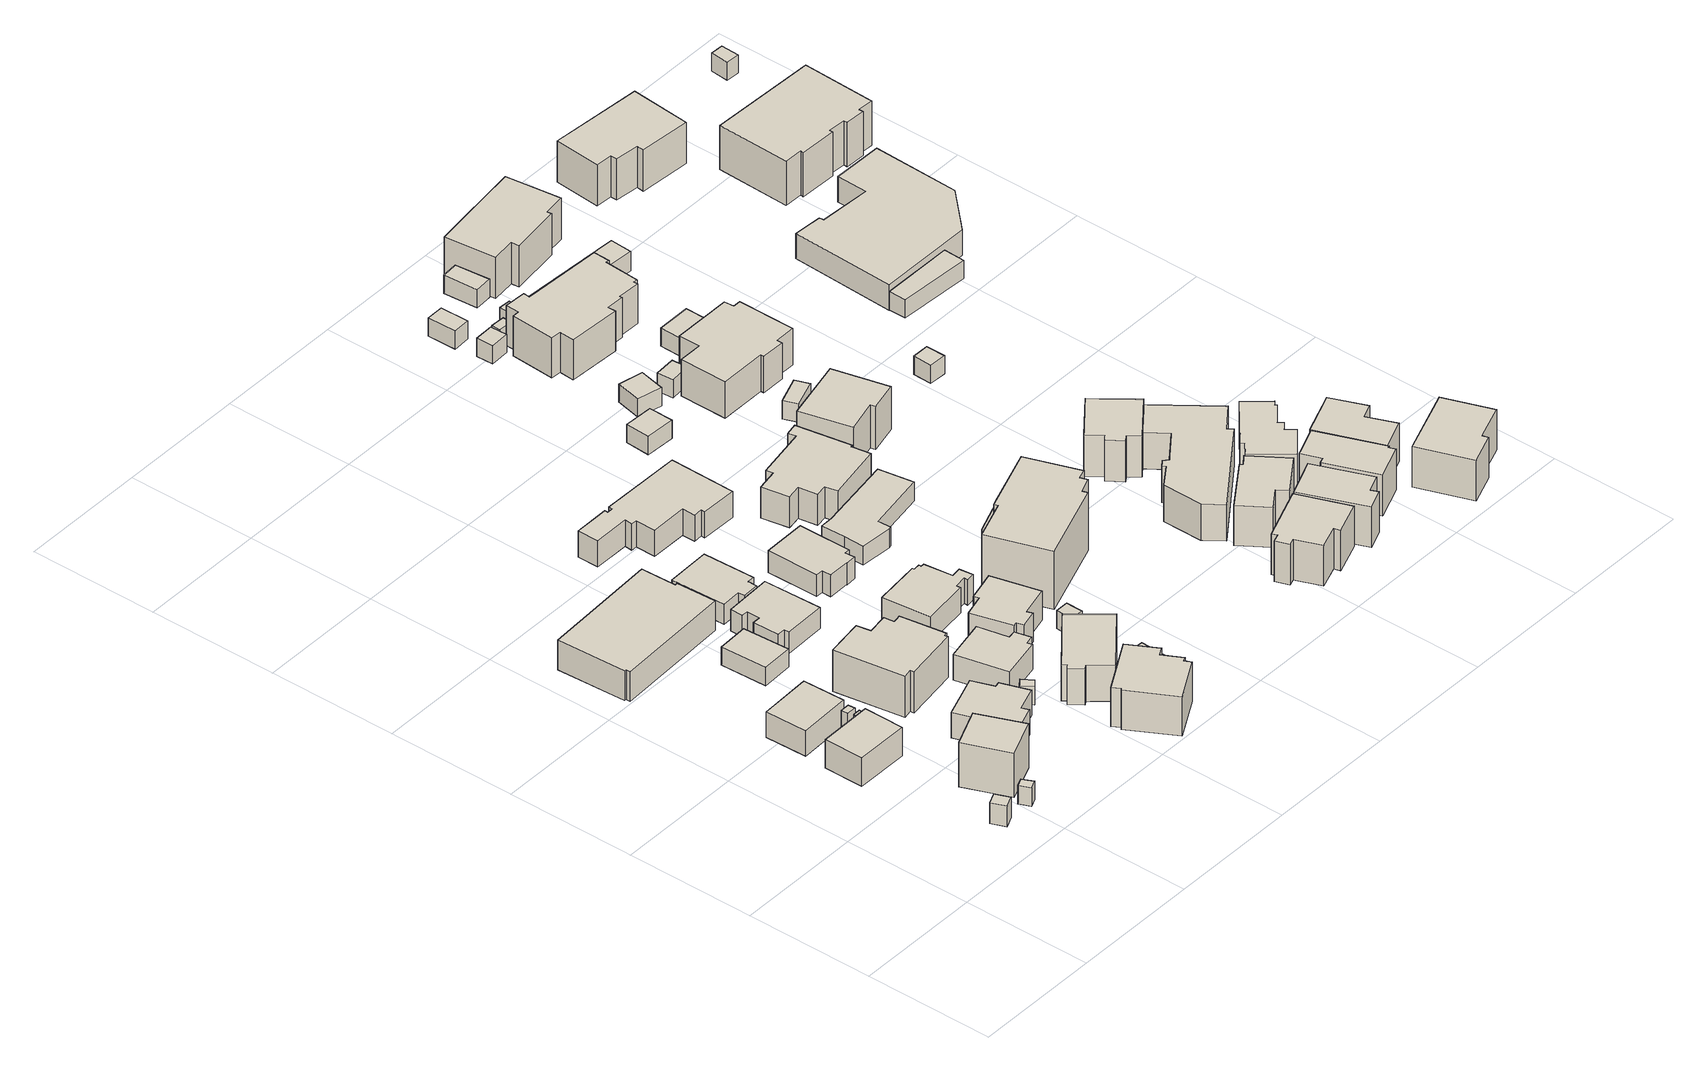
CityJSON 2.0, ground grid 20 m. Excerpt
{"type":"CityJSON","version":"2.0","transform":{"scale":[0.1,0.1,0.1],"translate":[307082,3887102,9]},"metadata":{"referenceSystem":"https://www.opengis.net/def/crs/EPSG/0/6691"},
"CityObjects":{
"building1":{"type":"Building","attributes":{"class":"3001","measuredHeight":2,"BuildingIDAttribute.prefecture":"22","BuildingIDAttribute.city":"22203","BuildingDetailAttribute.surveyYear":2015,"BuildingRiverFloodingRiskAttribute.description":"1","BuildingRiverFloodingRiskAttribute.rankOrg":"1","BuildingRiverFloodingRiskAttribute.depth":0.204,"BuildingRiverFloodingRiskAttribute.adminType":"1","BuildingRiverFloodingRiskAttribute.scale":"2"},"geometry":[{"type":"Solid","lod":"1","boundaries":[[[[0,1,2,3]],[[2,4,5,3]],[[1,6,4,2]],[[0,7,6,1]],[[3,5,7,0]],[[4,6,7,5]]]]}]},
"building2":{"type":"Building","attributes":{"class":"3001","measuredHeight":2,"BuildingIDAttribute.prefecture":"22","BuildingIDAttribute.city":"22203","BuildingDetailAttribute.surveyYear":2015},"geometry":[{"type":"Solid","lod":"1","boundaries":[[[[8,9,10,11]],[[10,12,13,11]],[[9,14,12,10]],[[8,15,14,9]],[[11,13,15,8]],[[12,14,15,13]]]]}]},
"building3":{"type":"Building","attributes":{"class":"3001","measuredHeight":2,"BuildingIDAttribute.prefecture":"22","BuildingIDAttribute.city":"22203","BuildingDetailAttribute.surveyYear":2015},"geometry":[{"type":"Solid","lod":"1","boundaries":[[[[16,17,18,19]],[[18,20,21,19]],[[17,22,20,18]],[[16,23,22,17]],[[19,21,23,16]],[[20,22,23,21]]]]}]},
"building4":{"type":"Building","attributes":{"class":"3001","measuredHeight":2,"BuildingIDAttribute.prefecture":"22","BuildingIDAttribute.city":"22203","BuildingDetailAttribute.surveyYear":2015,"BuildingRiverFloodingRiskAttribute.description":"1","BuildingRiverFloodingRiskAttribute.rankOrg":"2","BuildingRiverFloodingRiskAttribute.depth":0.863,"BuildingRiverFloodingRiskAttribute.adminType":"1","BuildingRiverFloodingRiskAttribute.scale":"2","BuildingRiverFloodingRiskAttribute.duration":1.48},"geometry":[{"type":"Solid","lod":"1","boundaries":[[[[24,25,26,27]],[[26,28,29,27]],[[25,30,28,26]],[[24,31,30,25]],[[27,29,31,24]],[[28,30,31,29]]]]}]},
"building5":{"type":"Building","attributes":{"class":"3001","measuredHeight":2,"BuildingIDAttribute.prefecture":"22","BuildingIDAttribute.city":"22203","BuildingDetailAttribute.surveyYear":2015,"BuildingRiverFloodingRiskAttribute.description":"1","BuildingRiverFloodingRiskAttribute.rankOrg":"1","BuildingRiverFloodingRiskAttribute.depth":0.2,"BuildingRiverFloodingRiskAttribute.adminType":"1","BuildingRiverFloodingRiskAttribute.scale":"2","BuildingRiverFloodingRiskAttribute.duration":1.48},"geometry":[{"type":"Solid","lod":"1","boundaries":[[[[32,33,34,35]],[[34,36,37,35]],[[33,38,36,34]],[[32,39,38,33]],[[35,37,39,32]],[[36,38,39,37]]]]}]},
"building6":{"type":"Building","attributes":{"class":"3001","measuredHeight":2,"BuildingIDAttribute.prefecture":"22","BuildingIDAttribute.city":"22203","BuildingDetailAttribute.surveyYear":2015},"geometry":[{"type":"Solid","lod":"1","boundaries":[[[[40,41,42,43]],[[42,44,45,43]],[[41,46,44,42]],[[40,47,46,41]],[[43,45,47,40]],[[44,46,47,45]]]]}]},
"building7":{"type":"Building","attributes":{"class":"3001","measuredHeight":2,"BuildingIDAttribute.prefecture":"22","BuildingIDAttribute.city":"22203","BuildingDetailAttribute.surveyYear":2015},"geometry":[{"type":"Solid","lod":"1","boundaries":[[[[48,49,50,51]],[[50,52,53,51]],[[49,54,52,50]],[[48,55,54,49]],[[51,53,55,48]],[[52,54,55,53]]]]}]},
"building8":{"type":"Building","attributes":{"class":"3001","measuredHeight":2,"BuildingIDAttribute.prefecture":"22","BuildingIDAttribute.city":"22203","BuildingDetailAttribute.surveyYear":2015,"BuildingRiverFloodingRiskAttribute.description":"3","BuildingRiverFloodingRiskAttribute.rankOrg":"1","BuildingRiverFloodingRiskAttribute.depth":0.02,"BuildingRiverFloodingRiskAttribute.adminType":"1","BuildingRiverFloodingRiskAttribute.scale":"2","BuildingRiverFloodingRiskAttribute.duration":0},"geometry":[{"type":"Solid","lod":"1","boundaries":[[[[56,57,58,59,60,61,62,63]],[[62,64,65,63]],[[61,66,64,62]],[[60,67,66,61]],[[59,68,67,60]],[[58,69,68,59]],[[57,70,69,58]],[[56,71,70,57]],[[63,65,71,56]],[[64,66,67,68,69,70,71,65]]]]}]},
"building9":{"type":"Building","attributes":{"class":"3001","measuredHeight":2,"BuildingIDAttribute.prefecture":"22","BuildingIDAttribute.city":"22203","BuildingDetailAttribute.surveyYear":2015},"geometry":[{"type":"Solid","lod":"1","boundaries":[[[[72,73,74,75]],[[74,76,77,75]],[[73,78,76,74]],[[72,79,78,73]],[[75,77,79,72]],[[76,78,79,77]]]]}]},
"building10":{"type":"Building","attributes":{"class":"3001","measuredHeight":2,"BuildingIDAttribute.prefecture":"22","BuildingIDAttribute.city":"22203","BuildingDetailAttribute.surveyYear":2015,"BuildingRiverFloodingRiskAttribute.description":"1","BuildingRiverFloodingRiskAttribute.rankOrg":"1","BuildingRiverFloodingRiskAttribute.depth":0.049,"BuildingRiverFloodingRiskAttribute.adminType":"1","BuildingRiverFloodingRiskAttribute.scale":"2","BuildingRiverFloodingRiskAttribute.duration":1.48},"geometry":[{"type":"Solid","lod":"1","boundaries":[[[[80,81,82,83,84,85,86,87,88,89]],[[88,90,91,89]],[[87,92,90,88]],[[86,93,92,87]],[[85,94,93,86]],[[84,95,94,85]],[[83,96,95,84]],[[82,97,96,83]],[[81,98,97,82]],[[80,99,98,81]],[[89,91,99,80]],[[90,92,93,94,95,96,97,98,99,91]]]]}]},
"building11":{"type":"Building","attributes":{"class":"3001","measuredHeight":2,"BuildingIDAttribute.prefecture":"22","BuildingIDAttribute.city":"22203","BuildingDetailAttribute.surveyYear":2015,"BuildingRiverFloodingRiskAttribute.description":"3","BuildingRiverFloodingRiskAttribute.rankOrg":"1","BuildingRiverFloodingRiskAttribute.depth":0.103,"BuildingRiverFloodingRiskAttribute.adminType":"1","BuildingRiverFloodingRiskAttribute.scale":"2","BuildingRiverFloodingRiskAttribute.duration":0},"geometry":[{"type":"Solid","lod":"1","boundaries":[[[[100,101,102,103,104,105,106,107,108,109,110,111,112]],[[111,113,114,112]],[[110,115,113,111]],[[109,116,115,110]],[[108,117,116,109]],[[107,118,117,108]],[[106,119,118,107]],[[105,120,119,106]],[[104,121,120,105]],[[103,122,121,104]],[[102,123,122,103]],[[101,124,123,102]],[[100,125,124,101]],[[112,114,125,100]],[[113,115,116,117,118,119,120,121,122,123,124,125,114]]]]}]},
"building12":{"type":"Building","attributes":{"class":"3001","measuredHeight":2,"BuildingIDAttribute.prefecture":"22","BuildingIDAttribute.city":"22203","BuildingDetailAttribute.surveyYear":2015},"geometry":[{"type":"Solid","lod":"1","boundaries":[[[[126,127,128,129,130,131,132,133,134,135]],[[134,136,137,135]],[[133,138,136,134]],[[132,139,138,133]],[[131,140,139,132]],[[130,141,140,131]],[[129,142,141,130]],[[128,143,142,129]],[[127,144,143,128]],[[126,145,144,127]],[[135,137,145,126]],[[136,138,139,140,141,142,143,144,145,137]]]]}]},
"building13":{"type":"Building","attributes":{"class":"3001","measuredHeight":2,"BuildingIDAttribute.prefecture":"22","BuildingIDAttribute.city":"22203","BuildingDetailAttribute.surveyYear":2015,"BuildingRiverFloodingRiskAttribute.description":"1","BuildingRiverFloodingRiskAttribute.rankOrg":"1","BuildingRiverFloodingRiskAttribute.depth":0.308,"BuildingRiverFloodingRiskAttribute.adminType":"1","BuildingRiverFloodingRiskAttribute.scale":"2","BuildingRiverFloodingRiskAttribute.duration":1.48},"geometry":[{"type":"Solid","lod":"1","boundaries":[[[[146,147,148,149]],[[148,150,151,149]],[[147,152,150,148]],[[146,153,152,147]],[[149,151,153,146]],[[150,152,153,151]]]]}]},
"building14":{"type":"Building","attributes":{"class":"3001","measuredHeight":2,"BuildingIDAttribute.prefecture":"22","BuildingIDAttribute.city":"22203","BuildingDetailAttribute.surveyYear":2015,"BuildingRiverFloodingRiskAttribute.description":"3","BuildingRiverFloodingRiskAttribute.rankOrg":"1","BuildingRiverFloodingRiskAttribute.depth":0.021,"BuildingRiverFloodingRiskAttribute.adminType":"1","BuildingRiverFloodingRiskAttribute.scale":"2","BuildingRiverFloodingRiskAttribute.duration":0},"geometry":[{"type":"Solid","lod":"1","boundaries":[[[[154,155,156,157,158,159,160,161]],[[160,162,163,161]],[[159,164,162,160]],[[158,165,164,159]],[[157,166,165,158]],[[156,167,166,157]],[[155,168,167,156]],[[154,169,168,155]],[[161,163,169,154]],[[162,164,165,166,167,168,169,163]]]]}]},
"building15":{"type":"Building","attributes":{"class":"3001","measuredHeight":2,"BuildingIDAttribute.prefecture":"22","BuildingIDAttribute.city":"22203","BuildingDetailAttribute.surveyYear":2015,"BuildingRiverFloodingRiskAttribute.description":"1","BuildingRiverFloodingRiskAttribute.rankOrg":"1","BuildingRiverFloodingRiskAttribute.depth":0.197,"BuildingRiverFloodingRiskAttribute.adminType":"1","BuildingRiverFloodingRiskAttribute.scale":"2","BuildingRiverFloodingRiskAttribute.duration":1.48},"geometry":[{"type":"Solid","lod":"1","boundaries":[[[[170,171,172,173,174,175,176,177]],[[176,178,179,177]],[[175,180,178,176]],[[174,181,180,175]],[[173,182,181,174]],[[172,183,182,173]],[[171,184,183,172]],[[170,185,184,171]],[[177,179,185,170]],[[178,180,181,182,183,184,185,179]]]]}]},
"building16":{"type":"Building","attributes":{"class":"3001","measuredHeight":2,"BuildingIDAttribute.prefecture":"22","BuildingIDAttribute.city":"22203","BuildingDetailAttribute.surveyYear":2015,"BuildingRiverFloodingRiskAttribute.description":"1","BuildingRiverFloodingRiskAttribute.rankOrg":"2","BuildingRiverFloodingRiskAttribute.depth":1.71,"BuildingRiverFloodingRiskAttribute.adminType":"1","BuildingRiverFloodingRiskAttribute.scale":"2","BuildingRiverFloodingRiskAttribute.duration":3.17},"geometry":[{"type":"Solid","lod":"1","boundaries":[[[[186,187,188,189,190,191,192,193,194,195]],[[194,196,197,195]],[[193,198,196,194]],[[192,199,198,193]],[[191,200,199,192]],[[190,201,200,191]],[[189,202,201,190]],[[188,203,202,189]],[[187,204,203,188]],[[186,205,204,187]],[[195,197,205,186]],[[196,198,199,200,201,202,203,204,205,197]]]]}]},
"building17":{"type":"Building","attributes":{"class":"3001","measuredHeight":2,"BuildingIDAttribute.prefecture":"22","BuildingIDAttribute.city":"22203","BuildingDetailAttribute.surveyYear":2015,"BuildingRiverFloodingRiskAttribute.description":"1","BuildingRiverFloodingRiskAttribute.rankOrg":"2","BuildingRiverFloodingRiskAttribute.depth":1.72,"BuildingRiverFloodingRiskAttribute.adminType":"1","BuildingRiverFloodingRiskAttribute.scale":"2","BuildingRiverFloodingRiskAttribute.duration":3.17},"geometry":[{"type":"Solid","lod":"1","boundaries":[[[[206,207,208,209,210,211,212,213]],[[212,214,215,213]],[[211,216,214,212]],[[210,217,216,211]],[[209,218,217,210]],[[208,219,218,209]],[[207,220,219,208]],[[206,221,220,207]],[[213,215,221,206]],[[214,216,217,218,219,220,221,215]]]]}]},
"building18":{"type":"Building","attributes":{"class":"3001","measuredHeight":2,"BuildingIDAttribute.prefecture":"22","BuildingIDAttribute.city":"22203","BuildingDetailAttribute.surveyYear":2015,"BuildingRiverFloodingRiskAttribute.description":"3","BuildingRiverFloodingRiskAttribute.rankOrg":"1","BuildingRiverFloodingRiskAttribute.depth":0.072,"BuildingRiverFloodingRiskAttribute.adminType":"1","BuildingRiverFloodingRiskAttribute.scale":"2","BuildingRiverFloodingRiskAttribute.duration":0},"geometry":[{"type":"Solid","lod":"1","boundaries":[[[[222,223,224,225,226,227,228,229,230,231,232,233,234,235,236,237]],[[236,238,239,237]],[[235,240,238,236]],[[234,241,240,235]],[[233,242,241,234]],[[232,243,242,233]],[[231,244,243,232]],[[230,245,244,231]],[[229,246,245,230]],[[228,247,246,229]],[[227,248,247,228]],[[226,249,248,227]],[[225,250,249,226]],[[224,251,250,225]],[[223,252,251,224]],[[222,253,252,223]],[[237,239,253,222]],[[238,240,241,242,243,244,245,246,247,248,249,250,251,252,253,239]]]]}]},
"building19":{"type":"Building","attributes":{"class":"3001","measuredHeight":2,"BuildingIDAttribute.prefecture":"22","BuildingIDAttribute.city":"22203","BuildingDetailAttribute.surveyYear":2015,"BuildingRiverFloodingRiskAttribute.description":"1","BuildingRiverFloodingRiskAttribute.rankOrg":"2","BuildingRiverFloodingRiskAttribute.depth":0.6,"BuildingRiverFloodingRiskAttribute.adminType":"1","BuildingRiverFloodingRiskAttribute.scale":"2","BuildingRiverFloodingRiskAttribute.duration":1.98},"geometry":[{"type":"Solid","lod":"1","boundaries":[[[[254,255,256,257,258,259,260,261,262,263,264,265,266,267]],[[266,268,269,267]],[[265,270,268,266]],[[264,271,270,265]],[[263,272,271,264]],[[262,273,272,263]],[[261,274,273,262]],[[260,275,274,261]],[[259,276,275,260]],[[258,277,276,259]],[[257,278,277,258]],[[256,279,278,257]],[[255,280,279,256]],[[254,281,280,255]],[[267,269,281,254]],[[268,270,271,272,273,274,275,276,277,278,279,280,281,269]]]]}]},
"building20":{"type":"Building","attributes":{"class":"3001","measuredHeight":2,"BuildingIDAttribute.prefecture":"22","BuildingIDAttribute.city":"22203","BuildingDetailAttribute.surveyYear":2015,"BuildingRiverFloodingRiskAttribute.description":"3","BuildingRiverFloodingRiskAttribute.rankOrg":"1","BuildingRiverFloodingRiskAttribute.depth":0.051,"BuildingRiverFloodingRiskAttribute.adminType":"1","BuildingRiverFloodingRiskAttribute.scale":"2","BuildingRiverFloodingRiskAttribute.duration":0},"geometry":[{"type":"Solid","lod":"1","boundaries":[[[[282,283,284,285,286,287,288,289,290,291]],[[290,292,293,291]],[[289,294,292,290]],[[288,295,294,289]],[[287,296,295,288]],[[286,297,296,287]],[[285,298,297,286]],[[284,299,298,285]],[[283,300,299,284]],[[282,301,300,283]],[[291,293,301,282]],[[292,294,295,296,297,298,299,300,301,293]]]]}]},
"building21":{"type":"Building","attributes":{"class":"3003","measuredHeight":2,"BuildingIDAttribute.prefecture":"22","BuildingIDAttribute.city":"22203","BuildingDetailAttribute.surveyYear":2015,"BuildingRiverFloodingRiskAttribute.description":"1","BuildingRiverFloodingRiskAttribute.rankOrg":"2","BuildingRiverFloodingRiskAttribute.depth":1.49,"BuildingRiverFloodingRiskAttribute.adminType":"1","BuildingRiverFloodingRiskAttribute.scale":"2","BuildingRiverFloodingRiskAttribute.duration":3.17},"geometry":[{"type":"Solid","lod":"1","boundaries":[[[[302,303,304,305]],[[304,306,307,305]],[[303,308,306,304]],[[302,309,308,303]],[[305,307,309,302]],[[306,308,309,307]]]]}]},
"building22":{"type":"Building","attributes":{"class":"3001","measuredHeight":2,"BuildingIDAttribute.prefecture":"22","BuildingIDAttribute.city":"22203","BuildingDetailAttribute.surveyYear":2015,"BuildingRiverFloodingRiskAttribute.description":"1","BuildingRiverFloodingRiskAttribute.rankOrg":"2","BuildingRiverFloodingRiskAttribute.depth":0.6,"BuildingRiverFloodingRiskAttribute.adminType":"1","BuildingRiverFloodingRiskAttribute.scale":"2","BuildingRiverFloodingRiskAttribute.duration":1.98},"geometry":[{"type":"Solid","lod":"1","boundaries":[[[[310,311,312,313,314,315,316,317,318,319]],[[318,320,321,319]],[[317,322,320,318]],[[316,323,322,317]],[[315,324,323,316]],[[314,325,324,315]],[[313,326,325,314]],[[312,327,326,313]],[[311,328,327,312]],[[310,329,328,311]],[[319,321,329,310]],[[320,322,323,324,325,326,327,328,329,321]]]]}]},
"building23":{"type":"Building","attributes":{"class":"3001","measuredHeight":2,"BuildingIDAttribute.prefecture":"22","BuildingIDAttribute.city":"22203","BuildingDetailAttribute.surveyYear":2015,"BuildingRiverFloodingRiskAttribute.description":"1","BuildingRiverFloodingRiskAttribute.rankOrg":"2","BuildingRiverFloodingRiskAttribute.depth":1.51,"BuildingRiverFloodingRiskAttribute.adminType":"1","BuildingRiverFloodingRiskAttribute.scale":"2","BuildingRiverFloodingRiskAttribute.duration":3.17},"geometry":[{"type":"Solid","lod":"1","boundaries":[[[[330,331,332,333]],[[332,334,335,333]],[[331,336,334,332]],[[330,337,336,331]],[[333,335,337,330]],[[334,336,337,335]]]]}]},
"building24":{"type":"Building","attributes":{"class":"3001","measuredHeight":2,"BuildingIDAttribute.prefecture":"22","BuildingIDAttribute.city":"22203","BuildingDetailAttribute.surveyYear":2015,"BuildingRiverFloodingRiskAttribute.description":"3","BuildingRiverFloodingRiskAttribute.rankOrg":"1","BuildingRiverFloodingRiskAttribute.depth":0.221,"BuildingRiverFloodingRiskAttribute.adminType":"1","BuildingRiverFloodingRiskAttribute.scale":"2","BuildingRiverFloodingRiskAttribute.duration":0},"geometry":[{"type":"Solid","lod":"1","boundaries":[[[[338,339,340,341,342,343,344,345,346]],[[345,347,348,346]],[[344,349,347,345]],[[343,350,349,344]],[[342,351,350,343]],[[341,352,351,342]],[[340,353,352,341]],[[339,354,353,340]],[[338,355,354,339]],[[346,348,355,338]],[[347,349,350,351,352,353,354,355,348]]]]}]},
"building25":{"type":"Building","attributes":{"class":"3001","measuredHeight":2,"BuildingIDAttribute.prefecture":"22","BuildingIDAttribute.city":"22203","BuildingDetailAttribute.surveyYear":2015,"BuildingRiverFloodingRiskAttribute.description":"3","BuildingRiverFloodingRiskAttribute.rankOrg":"1","BuildingRiverFloodingRiskAttribute.depth":0.046,"BuildingRiverFloodingRiskAttribute.adminType":"1","BuildingRiverFloodingRiskAttribute.scale":"2","BuildingRiverFloodingRiskAttribute.duration":0},"geometry":[{"type":"Solid","lod":"1","boundaries":[[[[356,357,358,359,360,361,362,363,364,365,366,367,368,369]],[[368,370,371,369]],[[367,372,370,368]],[[366,373,372,367]],[[365,374,373,366]],[[364,375,374,365]],[[363,376,375,364]],[[362,377,376,363]],[[361,378,377,362]],[[360,379,378,361]],[[359,380,379,360]],[[358,381,380,359]],[[357,382,381,358]],[[356,383,382,357]],[[369,371,383,356]],[[370,372,373,374,375,376,377,378,379,380,381,382,383,371]]]]}]},
"building26":{"type":"Building","attributes":{"class":"3001","measuredHeight":2,"BuildingIDAttribute.prefecture":"22","BuildingIDAttribute.city":"22203","BuildingDetailAttribute.surveyYear":2015,"BuildingRiverFloodingRiskAttribute.description":"1","BuildingRiverFloodingRiskAttribute.rankOrg":"2","BuildingRiverFloodingRiskAttribute.depth":1.12,"BuildingRiverFloodingRiskAttribute.adminType":"1","BuildingRiverFloodingRiskAttribute.scale":"2","BuildingRiverFloodingRiskAttribute.duration":1.98},"geometry":[{"type":"Solid","lod":"1","boundaries":[[[[384,385,386,387,388,389,390,391,392,393,394]],[[393,395,396,394]],[[392,397,395,393]],[[391,398,397,392]],[[390,399,398,391]],[[389,400,399,390]],[[388,401,400,389]],[[387,402,401,388]],[[386,403,402,387]],[[385,404,403,386]],[[384,405,404,385]],[[394,396,405,384]],[[395,397,398,399,400,401,402,403,404,405,396]]]]}]},
"building27":{"type":"Building","attributes":{"class":"3001","measuredHeight":2,"BuildingIDAttribute.prefecture":"22","BuildingIDAttribute.city":"22203","BuildingDetailAttribute.surveyYear":2015,"BuildingRiverFloodingRiskAttribute.description":"3","BuildingRiverFloodingRiskAttribute.rankOrg":"1","BuildingRiverFloodingRiskAttribute.depth":0.057,"BuildingRiverFloodingRiskAttribute.adminType":"1","BuildingRiverFloodingRiskAttribute.scale":"2","BuildingRiverFloodingRiskAttribute.duration":0},"geometry":[{"type":"Solid","lod":"1","boundaries":[[[[406,407,408,409]],[[408,410,411,409]],[[407,412,410,408]],[[406,413,412,407]],[[409,411,413,406]],[[410,412,413,411]]]]}]},
"building28":{"type":"Building","attributes":{"class":"3003","measuredHeight":2,"BuildingIDAttribute.prefecture":"22","BuildingIDAttribute.city":"22203","BuildingDetailAttribute.surveyYear":2015,"BuildingRiverFloodingRiskAttribute.description":"1","BuildingRiverFloodingRiskAttribute.rankOrg":"2","BuildingRiverFloodingRiskAttribute.depth":0.984,"BuildingRiverFloodingRiskAttribute.adminType":"1","BuildingRiverFloodingRiskAttribute.scale":"2","BuildingRiverFloodingRiskAttribute.duration":1.98},"geometry":[{"type":"Solid","lod":"1","boundaries":[[[[414,415,416,417]],[[416,418,419,417]],[[415,420,418,416]],[[414,421,420,415]],[[417,419,421,414]],[[418,420,421,419]]]]}]},
"building29":{"type":"Building","attributes":{"class":"3001","measuredHeight":2,"BuildingIDAttribute.prefecture":"22","BuildingIDAttribute.city":"22203","BuildingDetailAttribute.surveyYear":2015,"BuildingRiverFloodingRiskAttribute.description":"3","BuildingRiverFloodingRiskAttribute.rankOrg":"1","BuildingRiverFloodingRiskAttribute.depth":0.057,"BuildingRiverFloodingRiskAttribute.adminType":"1","BuildingRiverFloodingRiskAttribute.scale":"2","BuildingRiverFloodingRiskAttribute.duration":0},"geometry":[{"type":"Solid","lod":"1","boundaries":[[[[422,423,424,425]],[[424,426,427,425]],[[423,428,426,424]],[[422,429,428,423]],[[425,427,429,422]],[[426,428,429,427]]]]}]},
"building30":{"type":"Building","attributes":{"class":"3001","measuredHeight":2,"BuildingIDAttribute.prefecture":"22","BuildingIDAttribute.city":"22203","BuildingDetailAttribute.surveyYear":2015},"geometry":[{"type":"Solid","lod":"1","boundaries":[[[[430,431,432,433]],[[432,434,435,433]],[[431,436,434,432]],[[430,437,436,431]],[[433,435,437,430]],[[434,436,437,435]]]]}]},
"building31":{"type":"Building","attributes":{"class":"3001","measuredHeight":2,"BuildingIDAttribute.prefecture":"22","BuildingIDAttribute.city":"22203","BuildingDetailAttribute.surveyYear":2015,"BuildingRiverFloodingRiskAttribute.description":"3","BuildingRiverFloodingRiskAttribute.rankOrg":"1","BuildingRiverFloodingRiskAttribute.depth":0.057,"BuildingRiverFloodingRiskAttribute.adminType":"1","BuildingRiverFloodingRiskAttribute.scale":"2","BuildingRiverFloodingRiskAttribute.duration":0},"geometry":[{"type":"Solid","lod":"1","boundaries":[[[[438,439,440,441]],[[440,442,443,441]],[[439,444,442,440]],[[438,445,444,439]],[[441,443,445,438]],[[442,444,445,443]]]]}]},
"building32":{"type":"Building","attributes":{"class":"3001","measuredHeight":2,"BuildingIDAttribute.prefecture":"22","BuildingIDAttribute.city":"22203","BuildingDetailAttribute.surveyYear":2015,"BuildingRiverFloodingRiskAttribute.description":"3","BuildingRiverFloodingRiskAttribute.rankOrg":"1","BuildingRiverFloodingRiskAttribute.depth":0.34,"BuildingRiverFloodingRiskAttribute.adminType":"1","BuildingRiverFloodingRiskAttribute.scale":"2","BuildingRiverFloodingRiskAttribute.duration":0},"geometry":[{"type":"Solid","lod":"1","boundaries":[[[[446,447,448,449,450,451]],[[450,452,453,451]],[[449,454,452,450]],[[448,455,454,449]],[[447,456,455,448]],[[446,457,456,447]],[[451,453,457,446]],[[452,454,455,456,457,453]]]]}]},
"building33":{"type":"Building","attributes":{"class":"3001","measuredHeight":2,"BuildingIDAttribute.prefecture":"22","BuildingIDAttribute.city":"22203","BuildingDetailAttribute.surveyYear":2015},"geometry":[{"type":"Solid","lod":"1","boundaries":[[[[458,459,460,461]],[[460,462,463,461]],[[459,464,462,460]],[[458,465,464,459]],[[461,463,465,458]],[[462,464,465,463]]]]}]},
"building34":{"type":"Building","attributes":{"class":"3001","measuredHeight":2,"BuildingIDAttribute.prefecture":"22","BuildingIDAttribute.city":"22203","BuildingDetailAttribute.surveyYear":2015},"geometry":[{"type":"Solid","lod":"1","boundaries":[[[[466,467,468,469]],[[468,470,471,469]],[[467,472,470,468]],[[466,473,472,467]],[[469,471,473,466]],[[470,472,473,471]]]]}]},
"building35":{"type":"Building","attributes":{"class":"3001","measuredHeight":2,"BuildingIDAttribute.prefecture":"22","BuildingIDAttribute.city":"22203","BuildingDetailAttribute.surveyYear":2015,"BuildingRiverFloodingRiskAttribute.description":"1","BuildingRiverFloodingRiskAttribute.rankOrg":"2","BuildingRiverFloodingRiskAttribute.depth":1.61,"BuildingRiverFloodingRiskAttribute.adminType":"1","BuildingRiverFloodingRiskAttribute.scale":"2","BuildingRiverFloodingRiskAttribute.duration":2.95},"geometry":[{"type":"Solid","lod":"1","boundaries":[[[[474,475,476,477,478,479,480,481,482,483]],[[482,484,485,483]],[[481,486,484,482]],[[480,487,486,481]],[[479,488,487,480]],[[478,489,488,479]],[[477,490,489,478]],[[476,491,490,477]],[[475,492,491,476]],[[474,493,492,475]],[[483,485,493,474]],[[484,486,487,488,489,490,491,492,493,485]]]]}]},
"building36":{"type":"Building","attributes":{"class":"3003","measuredHeight":2,"BuildingIDAttribute.prefecture":"22","BuildingIDAttribute.city":"22203","BuildingDetailAttribute.surveyYear":2015,"BuildingRiverFloodingRiskAttribute.description":"3","BuildingRiverFloodingRiskAttribute.rankOrg":"1","BuildingRiverFloodingRiskAttribute.depth":0.195,"BuildingRiverFloodingRiskAttribute.adminType":"1","BuildingRiverFloodingRiskAttribute.scale":"2","BuildingRiverFloodingRiskAttribute.duration":0},"geometry":[{"type":"Solid","lod":"1","boundaries":[[[[494,495,496,497]],[[496,498,499,497]],[[495,500,498,496]],[[494,501,500,495]],[[497,499,501,494]],[[498,500,501,499]]]]}]},
"building37":{"type":"Building","attributes":{"class":"3001","measuredHeight":2,"BuildingIDAttribute.prefecture":"22","BuildingIDAttribute.city":"22203","BuildingDetailAttribute.surveyYear":2015},"geometry":[{"type":"Solid","lod":"1","boundaries":[[[[502,503,504,505]],[[504,506,507,505]],[[503,508,506,504]],[[502,509,508,503]],[[505,507,509,502]],[[506,508,509,507]]]]}]},
"building38":{"type":"Building","attributes":{"class":"3001","measuredHeight":2,"BuildingIDAttribute.prefecture":"22","BuildingIDAttribute.city":"22203","BuildingDetailAttribute.surveyYear":2015},"geometry":[{"type":"Solid","lod":"1","boundaries":[[[[510,511,512,513,514,515,516,517,518,519,520,521,522,523,524,525,526,527]],[[526,528,529,527]],[[525,530,528,526]],[[524,531,530,525]],[[523,532,531,524]],[[522,533,532,523]],[[521,534,533,522]],[[520,535,534,521]],[[519,536,535,520]],[[518,537,536,519]],[[517,538,537,518]],[[516,539,538,517]],[[515,540,539,516]],[[514,541,540,515]],[[513,542,541,514]],[[512,543,542,513]],[[511,544,543,512]],[[510,545,544,511]],[[527,529,545,510]],[[528,530,531,532,533,534,535,536,537,538,539,540,541,542,543,544,545,529]]]]}]},
"building39":{"type":"Building","attributes":{"class":"3001","measuredHeight":2,"BuildingIDAttribute.prefecture":"22","BuildingIDAttribute.city":"22203","BuildingDetailAttribute.surveyYear":2015,"BuildingRiverFloodingRiskAttribute.description":"3","BuildingRiverFloodingRiskAttribute.rankOrg":"1","BuildingRiverFloodingRiskAttribute.depth":0.016,"BuildingRiverFloodingRiskAttribute.adminType":"1","BuildingRiverFloodingRiskAttribute.scale":"2","BuildingRiverFloodingRiskAttribute.duration":0},"geometry":[{"type":"Solid","lod":"1","boundaries":[[[[546,547,548,549,550,551,552,553,554,555,556,557]],[[556,558,559,557]],[[555,560,558,556]],[[554,561,560,555]],[[553,562,561,554]],[[552,563,562,553]],[[551,564,563,552]],[[550,565,564,551]],[[549,566,565,550]],[[548,567,566,549]],[[547,568,567,548]],[[546,569,568,547]],[[557,559,569,546]],[[558,560,561,562,563,564,565,566,567,568,569,559]]]]}]},
"building40":{"type":"Building","attributes":{"class":"3003","measuredHeight":2,"BuildingIDAttribute.prefecture":"22","BuildingIDAttribute.city":"22203","BuildingDetailAttribute.surveyYear":2015},"geometry":[{"type":"Solid","lod":"1","boundaries":[[[[570,571,572,573]],[[572,574,575,573]],[[571,576,574,572]],[[570,577,576,571]],[[573,575,577,570]],[[574,576,577,575]]]]}]},
"building41":{"type":"Building","attributes":{"class":"3001","measuredHeight":2,"BuildingIDAttribute.prefecture":"22","BuildingIDAttribute.city":"22203","BuildingDetailAttribute.surveyYear":2015,"BuildingRiverFloodingRiskAttribute.description":"1","BuildingRiverFloodingRiskAttribute.rankOrg":"2","BuildingRiverFloodingRiskAttribute.depth":1.64,"BuildingRiverFloodingRiskAttribute.adminType":"1","BuildingRiverFloodingRiskAttribute.scale":"2","BuildingRiverFloodingRiskAttribute.duration":2.95},"geometry":[{"type":"Solid","lod":"1","boundaries":[[[[578,579,580,581,582,583,584,585]],[[584,586,587,585]],[[583,588,586,584]],[[582,589,588,583]],[[581,590,589,582]],[[580,591,590,581]],[[579,592,591,580]],[[578,593,592,579]],[[585,587,593,578]],[[586,588,589,590,591,592,593,587]]]]}]},
"building42":{"type":"Building","attributes":{"class":"3003","measuredHeight":2,"BuildingIDAttribute.prefecture":"22","BuildingIDAttribute.city":"22203","BuildingDetailAttribute.surveyYear":2015},"geometry":[{"type":"Solid","lod":"1","boundaries":[[[[594,595,596,597]],[[596,598,599,597]],[[595,600,598,596]],[[594,601,600,595]],[[597,599,601,594]],[[598,600,601,599]]]]}]},
"building43":{"type":"Building","attributes":{"class":"3001","measuredHeight":2,"BuildingIDAttribute.prefecture":"22","BuildingIDAttribute.city":"22203","BuildingDetailAttribute.surveyYear":2015,"BuildingRiverFloodingRiskAttribute.description":"1","BuildingRiverFloodingRiskAttribute.rankOrg":"2","BuildingRiverFloodingRiskAttribute.depth":1.54,"BuildingRiverFloodingRiskAttribute.adminType":"1","BuildingRiverFloodingRiskAttribute.scale":"2","BuildingRiverFloodingRiskAttribute.duration":2.95},"geometry":[{"type":"Solid","lod":"1","boundaries":[[[[602,603,604,605,606,607]],[[606,608,609,607]],[[605,610,608,606]],[[604,611,610,605]],[[603,612,611,604]],[[602,613,612,603]],[[607,609,613,602]],[[608,610,611,612,613,609]]]]}]},
"building44":{"type":"Building","attributes":{"class":"3001","measuredHeight":2,"BuildingIDAttribute.prefecture":"22","BuildingIDAttribute.city":"22203","BuildingDetailAttribute.surveyYear":2015,"BuildingRiverFloodingRiskAttribute.description":"1","BuildingRiverFloodingRiskAttribute.rankOrg":"2","BuildingRiverFloodingRiskAttribute.depth":1.47,"BuildingRiverFloodingRiskAttribute.adminType":"1","BuildingRiverFloodingRiskAttribute.scale":"2","BuildingRiverFloodingRiskAttribute.duration":2.43},"geometry":[{"type":"Solid","lod":"1","boundaries":[[[[614,615,616,617,618,619,620,621,622,623,624,625,626,627]],[[626,628,629,627]],[[625,630,628,626]],[[624,631,630,625]],[[623,632,631,624]],[[622,633,632,623]],[[621,634,633,622]],[[620,635,634,621]],[[619,636,635,620]],[[618,637,636,619]],[[617,638,637,618]],[[616,639,638,617]],[[615,640,639,616]],[[614,641,640,615]],[[627,629,641,614]],[[628,630,631,632,633,634,635,636,637,638,639,640,641,629]]]]}]},
"building45":{"type":"Building","attributes":{"class":"3001","measuredHeight":2,"BuildingIDAttribute.prefecture":"22","BuildingIDAttribute.city":"22203","BuildingDetailAttribute.surveyYear":2015,"BuildingRiverFloodingRiskAttribute.description":"1","BuildingRiverFloodingRiskAttribute.rankOrg":"2","BuildingRiverFloodingRiskAttribute.depth":1.39,"BuildingRiverFloodingRiskAttribute.adminType":"1","BuildingRiverFloodingRiskAttribute.scale":"2","BuildingRiverFloodingRiskAttribute.duration":2.43},"geometry":[{"type":"Solid","lod":"1","boundaries":[[[[642,643,644,645,646,647,648,649]],[[648,650,651,649]],[[647,652,650,648]],[[646,653,652,647]],[[645,654,653,646]],[[644,655,654,645]],[[643,656,655,644]],[[642,657,656,643]],[[649,651,657,642]],[[650,652,653,654,655,656,657,651]]]]}]},
"building46":{"type":"Building","attributes":{"class":"3001","measuredHeight":2,"BuildingIDAttribute.prefecture":"22","BuildingIDAttribute.city":"22203","BuildingDetailAttribute.surveyYear":2015},"geometry":[{"type":"Solid","lod":"1","boundaries":[[[[658,659,660,661,662,663]],[[662,664,665,663]],[[661,666,664,662]],[[660,667,666,661]],[[659,668,667,660]],[[658,669,668,659]],[[663,665,669,658]],[[664,666,667,668,669,665]]]]}]},
"building47":{"type":"Building","attributes":{"class":"3001","measuredHeight":2,"BuildingIDAttribute.prefecture":"22","BuildingIDAttribute.city":"22203","BuildingDetailAttribute.surveyYear":2015},"geometry":[{"type":"Solid","lod":"1","boundaries":[[[[670,671,672,673,674,675,676,677]],[[676,678,679,677]],[[675,680,678,676]],[[674,681,680,675]],[[673,682,681,674]],[[672,683,682,673]],[[671,684,683,672]],[[670,685,684,671]],[[677,679,685,670]],[[678,680,681,682,683,684,685,679]]]]}]},
"building48":{"type":"Building","attributes":{"class":"3001","measuredHeight":2,"BuildingIDAttribute.prefecture":"22","BuildingIDAttribute.city":"22203","BuildingDetailAttribute.surveyYear":2015,"BuildingRiverFloodingRiskAttribute.description":"3","BuildingRiverFloodingRiskAttribute.rankOrg":"1","BuildingRiverFloodingRiskAttribute.depth":0.323,"BuildingRiverFloodingRiskAttribute.adminType":"1","BuildingRiverFloodingRiskAttribute.scale":"2","BuildingRiverFloodingRiskAttribute.duration":0},"geometry":[{"type":"Solid","lod":"1","boundaries":[[[[686,687,688,689]],[[688,690,691,689]],[[687,692,690,688]],[[686,693,692,687]],[[689,691,693,686]],[[690,692,693,691]]]]}]},
"building49":{"type":"Building","attributes":{"class":"3001","measuredHeight":2,"BuildingIDAttribute.prefecture":"22","BuildingIDAttribute.city":"22203","BuildingDetailAttribute.surveyYear":2015,"BuildingRiverFloodingRiskAttribute.description":"1","BuildingRiverFloodingRiskAttribute.rankOrg":"2","BuildingRiverFloodingRiskAttribute.depth":1.55,"BuildingRiverFloodingRiskAttribute.adminType":"1","BuildingRiverFloodingRiskAttribute.scale":"2","BuildingRiverFloodingRiskAttribute.duration":2.95},"geometry":[{"type":"Solid","lod":"1","boundaries":[[[[694,695,696,697,698,699,700,701]],[[700,702,703,701]],[[699,704,702,700]],[[698,705,704,699]],[[697,706,705,698]],[[696,707,706,697]],[[695,708,707,696]],[[694,709,708,695]],[[701,703,709,694]],[[702,704,705,706,707,708,709,703]]]]}]},
"building50":{"type":"Building","attributes":{"class":"3001","measuredHeight":2,"BuildingIDAttribute.prefecture":"22","BuildingIDAttribute.city":"22203","BuildingDetailAttribute.surveyYear":2015,"BuildingRiverFloodingRiskAttribute.description":"1","BuildingRiverFloodingRiskAttribute.rankOrg":"2","BuildingRiverFloodingRiskAttribute.depth":1.66,"BuildingRiverFloodingRiskAttribute.adminType":"1","BuildingRiverFloodingRiskAttribute.scale":"2","BuildingRiverFloodingRiskAttribute.duration":2.43},"geometry":[{"type":"Solid","lod":"1","boundaries":[[[[710,711,712,713,714,715,716,717,718,719,720,721]],[[720,722,723,721]],[[719,724,722,720]],[[718,725,724,719]],[[717,726,725,718]],[[716,727,726,717]],[[715,728,727,716]],[[714,729,728,715]],[[713,730,729,714]],[[712,731,730,713]],[[711,732,731,712]],[[710,733,732,711]],[[721,723,733,710]],[[722,724,725,726,727,728,729,730,731,732,733,723]]]]}]},
"building51":{"type":"Building","attributes":{"class":"3001","measuredHeight":2,"BuildingIDAttribute.prefecture":"22","BuildingIDAttribute.city":"22203","BuildingDetailAttribute.surveyYear":2015,"BuildingRiverFloodingRiskAttribute.description":"1","BuildingRiverFloodingRiskAttribute.rankOrg":"2","BuildingRiverFloodingRiskAttribute.depth":1.64,"BuildingRiverFloodingRiskAttribute.adminType":"1","BuildingRiverFloodingRiskAttribute.scale":"2","BuildingRiverFloodingRiskAttribute.duration":3.15},"geometry":[{"type":"Solid","lod":"1","boundaries":[[[[734,735,736,737,738,739]],[[738,740,741,739]],[[737,742,740,738]],[[736,743,742,737]],[[735,744,743,736]],[[734,745,744,735]],[[739,741,745,734]],[[740,742,743,744,745,741]]]]}]},
"building52":{"type":"Building","attributes":{"class":"3001","measuredHeight":2,"BuildingIDAttribute.prefecture":"22","BuildingIDAttribute.city":"22203","BuildingDetailAttribute.surveyYear":2015,"BuildingRiverFloodingRiskAttribute.description":"1","BuildingRiverFloodingRiskAttribute.rankOrg":"2","BuildingRiverFloodingRiskAttribute.depth":1.61,"BuildingRiverFloodingRiskAttribute.adminType":"1","BuildingRiverFloodingRiskAttribute.scale":"2","BuildingRiverFloodingRiskAttribute.duration":3.15},"geometry":[{"type":"Solid","lod":"1","boundaries":[[[[746,747,748,749,750,751]],[[750,752,753,751]],[[749,754,752,750]],[[748,755,754,749]],[[747,756,755,748]],[[746,757,756,747]],[[751,753,757,746]],[[752,754,755,756,757,753]]]]}]},
"building53":{"type":"Building","attributes":{"class":"3003","measuredHeight":2,"BuildingIDAttribute.prefecture":"22","BuildingIDAttribute.city":"22203","BuildingDetailAttribute.surveyYear":2015,"BuildingRiverFloodingRiskAttribute.description":"3","BuildingRiverFloodingRiskAttribute.rankOrg":"1","BuildingRiverFloodingRiskAttribute.depth":0.116,"BuildingRiverFloodingRiskAttribute.adminType":"1","BuildingRiverFloodingRiskAttribute.scale":"2","BuildingRiverFloodingRiskAttribute.duration":0},"geometry":[{"type":"Solid","lod":"1","boundaries":[[[[758,759,760,761]],[[760,762,763,761]],[[759,764,762,760]],[[758,765,764,759]],[[761,763,765,758]],[[762,764,765,763]]]]}]},
"building54":{"type":"Building","attributes":{"class":"3001","measuredHeight":2,"BuildingIDAttribute.prefecture":"22","BuildingIDAttribute.city":"22203","BuildingDetailAttribute.surveyYear":2015,"BuildingRiverFloodingRiskAttribute.description":"3","BuildingRiverFloodingRiskAttribute.rankOrg":"1","BuildingRiverFloodingRiskAttribute.depth":0.015,"BuildingRiverFloodingRiskAttribute.adminType":"1","BuildingRiverFloodingRiskAttribute.scale":"2","BuildingRiverFloodingRiskAttribute.duration":0},"geometry":[{"type":"Solid","lod":"1","boundaries":[[[[766,767,768,769,770,771,772,773]],[[772,774,775,773]],[[771,776,774,772]],[[770,777,776,771]],[[769,778,777,770]],[[768,779,778,769]],[[767,780,779,768]],[[766,781,780,767]],[[773,775,781,766]],[[774,776,777,778,779,780,781,775]]]]}]},
"building55":{"type":"Building","attributes":{"class":"3001","measuredHeight":2,"BuildingIDAttribute.prefecture":"22","BuildingIDAttribute.city":"22203","BuildingDetailAttribute.surveyYear":2015,"BuildingRiverFloodingRiskAttribute.description":"3","BuildingRiverFloodingRiskAttribute.rankOrg":"1","BuildingRiverFloodingRiskAttribute.depth":0.328,"BuildingRiverFloodingRiskAttribute.adminType":"1","BuildingRiverFloodingRiskAttribute.scale":"2","BuildingRiverFloodingRiskAttribute.duration":0},"geometry":[{"type":"Solid","lod":"1","boundaries":[[[[782,783,784,785,786,787,788,789,790]],[[789,791,792,790]],[[788,793,791,789]],[[787,794,793,788]],[[786,795,794,787]],[[785,796,795,786]],[[784,797,796,785]],[[783,798,797,784]],[[782,799,798,783]],[[790,792,799,782]],[[791,793,794,795,796,797,798,799,792]]]]}]},
"building56":{"type":"Building","attributes":{"class":"3001","measuredHeight":2,"BuildingIDAttribute.prefecture":"22","BuildingIDAttribute.city":"22203","BuildingDetailAttribute.surveyYear":2015},"geometry":[{"type":"Solid","lod":"1","boundaries":[[[[800,801,802,803,804,805,806,807,808,809,810,811]],[[810,812,813,811]],[[809,814,812,810]],[[808,815,814,809]],[[807,816,815,808]],[[806,817,816,807]],[[805,818,817,806]],[[804,819,818,805]],[[803,820,819,804]],[[802,821,820,803]],[[801,822,821,802]],[[800,823,822,801]],[[811,813,823,800]],[[812,814,815,816,817,818,819,820,821,822,823,813]]]]}]},
"building57":{"type":"Building","attributes":{"class":"3001","measuredHeight":2,"BuildingIDAttribute.prefecture":"22","BuildingIDAttribute.city":"22203","BuildingDetailAttribute.surveyYear":2015},"geometry":[{"type":"Solid","lod":"1","boundaries":[[[[824,825,826,827]],[[826,828,829,827]],[[825,830,828,826]],[[824,831,830,825]],[[827,829,831,824]],[[828,830,831,829]]]]}]}
},
"vertices":[
[165,61,16],[147,53,16],[138,75,16],[156,83,16],[138,75,50],[156,83,50],[147,53,50],[165,61,50],
[161,302,31],[161,240,31],[78,240,31],[78,301,31],[78,240,78],[78,301,78],[161,240,78],[161,302,78],
[156,401,35],[158,336,35],[77,333,35],[75,398,35],[77,333,77],[75,398,77],[158,336,77],[156,401,77],
[217,64,13],[203,58,13],[196,75,13],[209,81,13],[196,75,43],[209,81,43],[203,58,43],[217,64,43],
[170,153,18],[229,178,18],[258,108,18],[198,83,18],[258,108,91],[198,83,91],[229,178,91],[170,153,91],
[168,306,33],[157,306,33],[157,318,33],[168,318,33],[157,318,63],[168,318,63],[157,306,63],[168,306,63],
[152,324,34],[152,335,34],[166,335,34],[167,324,34],[166,335,64],[167,324,64],[152,335,64],[152,324,64],
[193,703,39],[195,648,39],[199,649,39],[202,587,39],[17,578,39],[17,585,39],[14,585,39],[9,693,39],[14,585,88],[9,693,88],[17,585,88],[17,578,88],[202,587,88],[199,649,88],[195,648,88],[193,703,88],
[204,466,38],[155,464,38],[152,536,38],[200,538,38],[152,536,68],[200,538,68],[155,464,68],[204,466,68],
[240,223,21],[307,247,21],[319,213,21],[327,215,21],[342,172,21],[305,159,21],[309,148,21],[278,137,21],[274,147,21],[267,144,21],[274,147,63],[267,144,63],[278,137,63],[309,148,63],[305,159,63],[342,172,63],[327,215,63],[319,213,63],[307,247,63],[240,223,63],
[206,394,33],[265,403,33],[269,381,33],[301,386,33],[303,370,33],[309,371,33],[316,372,33],[327,302,33],[322,301,33],[323,296,33],[238,283,33],[237,289,33],[223,286,33],[237,289,101],[223,286,101],[238,283,101],[323,296,101],[322,301,101],[327,302,101],[316,372,101],[309,371,101],[303,370,101],[301,386,101],[269,381,101],[265,403,101],[206,394,101],
[294,487,36],[229,485,36],[228,493,36],[216,493,36],[215,534,36],[227,534,36],[227,554,36],[217,554,36],[217,574,36],[291,577,36],[217,574,71],[291,577,71],[217,554,71],[227,554,71],[227,534,71],[215,534,71],[216,493,71],[228,493,71],[229,485,71],[294,487,71],
[372,191,22],[361,182,22],[349,198,22],[361,207,22],[349,198,52],[361,207,52],[361,182,52],[372,191,52],
[289,594,37],[278,594,37],[278,580,37],[252,579,37],[251,589,37],[221,588,37],[218,673,37],[286,675,37],[218,673,70],[286,675,70],[221,588,70],[251,589,70],[252,579,70],[278,580,70],[278,594,70],[289,594,70],
[334,297,22],[399,311,22],[409,264,22],[421,266,22],[427,241,22],[414,238,22],[416,231,22],[352,217,22],[416,231,64],[352,217,64],[414,238,64],[427,241,64],[421,266,64],[409,264,64],[399,311,64],[334,297,64],
[483,134,7],[508,90,7],[496,83,7],[512,54,7],[506,51,7],[511,41,7],[446,5,7],[407,75,7],[410,77,7],[403,89,7],[410,77,72],[403,89,72],[407,75,72],[446,5,72],[511,41,72],[506,51,72],[512,54,72],[496,83,72],[508,90,72],[483,134,72],
[486,239,8],[531,184,8],[447,117,8],[422,147,8],[416,143,8],[402,161,8],[408,166,8],[403,172,8],[408,166,67],[403,172,67],[402,161,67],[416,143,67],[422,147,67],[447,117,67],[531,184,67],[486,239,67],
[401,823,38],[400,720,38],[344,721,38],[344,727,38],[330,727,38],[330,747,38],[273,747,38],[273,778,38],[264,778,38],[265,790,38],[209,790,38],[209,823,38],[264,823,38],[264,818,38],[273,818,38],[273,824,38],[273,818,81],[273,824,81],[264,818,81],[264,823,81],[209,823,81],[209,790,81],[265,790,81],[264,778,81],[273,778,81],[273,747,81],[330,747,81],[330,727,81],[344,727,81],[344,721,81],[400,720,81],[401,823,81],
[373,366,26],[364,441,26],[436,449,26],[437,446,26],[447,447,26],[447,443,26],[452,443,26],[458,399,26],[473,401,26],[476,380,26],[463,378,26],[463,384,26],[444,381,26],[445,375,26],[444,381,68],[445,375,68],[463,384,68],[463,378,68],[476,380,68],[473,401,68],[458,399,68],[452,443,68],[447,443,68],[447,447,68],[437,446,68],[436,449,68],[364,441,68],[373,366,68],
[345,616,33],[412,617,33],[413,536,33],[405,536,33],[406,521,33],[390,520,33],[390,521,33],[357,521,33],[357,535,33],[346,535,33],[357,535,69],[346,535,69],[357,521,69],[390,521,69],[390,520,69],[406,521,69],[405,536,69],[413,536,69],[412,617,69],[345,616,69],
[530,94,10],[505,95,10],[506,144,10],[532,143,10],[506,144,40],[532,143,40],[505,95,40],[530,94,40],
[509,291,17],[463,279,17],[466,271,17],[439,264,17],[436,275,17],[430,273,17],[413,336,17],[446,345,17],[444,353,17],[490,365,17],[444,353,65],[490,365,65],[446,345,65],[413,336,65],[430,273,65],[436,275,65],[439,264,65],[466,271,65],[463,279,65],[509,291,65],
[533,244,11],[512,244,11],[513,270,11],[533,270,11],[513,270,41],[533,270,41],[512,244,41],[533,244,41],
[574,620,31],[583,566,31],[490,550,31],[491,530,31],[486,529,31],[437,532,31],[437,564,31],[436,601,31],[456,601,31],[436,601,62],[456,601,62],[437,564,62],[437,532,62],[486,529,62],[491,530,62],[490,550,62],[583,566,62],[574,620,62],
[482,611,35],[478,630,35],[460,627,35],[455,656,35],[433,652,35],[425,694,35],[458,700,35],[456,711,35],[537,726,35],[534,738,35],[553,742,35],[568,658,35],[565,657,35],[570,628,35],[565,657,86],[570,628,86],[568,658,86],[553,742,86],[534,738,86],[537,726,86],[456,711,86],[458,700,86],[425,694,86],[433,652,86],[455,656,86],[460,627,86],[478,630,86],[482,611,86],
[541,297,12],[508,392,12],[569,414,12],[567,420,12],[573,422,12],[667,456,12],[696,374,12],[681,369,12],[685,358,12],[661,349,12],[664,341,12],[661,349,108],[664,341,108],[685,358,108],[681,369,108],[696,374,108],[667,456,108],[573,422,108],[567,420,108],[569,414,108],[508,392,108],[541,297,108],
[432,888,38],[434,926,38],[479,924,38],[478,886,38],[479,924,68],[478,886,68],[434,926,68],[432,888,68],
[573,422,18],[566,439,18],[621,460,18],[627,443,18],[621,460,58],[627,443,58],[566,439,58],[573,422,58],
[481,946,41],[490,985,41],[528,977,41],[519,937,41],[528,977,71],[519,937,71],[490,985,71],[481,946,71],
[472,1185,46],[473,1159,46],[443,1158,46],[442,1184,46],[443,1158,76],[442,1184,76],[473,1159,76],[472,1185,76],
[462,1215,47],[435,1214,47],[434,1259,47],[461,1259,47],[434,1259,77],[461,1259,77],[435,1214,77],[462,1215,77],
[657,768,32],[678,683,32],[633,672,32],[631,679,32],[581,666,32],[561,745,32],[581,666,103],[561,745,103],[631,679,103],[633,672,103],[678,683,103],[657,768,103],
[496,1184,47],[496,1170,47],[473,1171,47],[474,1185,47],[473,1171,77],[474,1185,77],[496,1170,77],[496,1184,77],
[572,963,41],[574,939,41],[541,936,41],[539,961,41],[541,936,71],[539,961,71],[574,939,71],[572,963,71],
[859,158,12],[889,80,12],[839,61,12],[836,71,12],[800,58,12],[785,97,12],[774,93,12],[767,114,12],[779,118,12],[776,126,12],[779,118,79],[776,126,79],[767,114,79],[774,93,79],[785,97,79],[800,58,79],[836,71,79],[839,61,79],[889,80,79],[859,158,79],
[610,782,36],[602,803,36],[645,819,36],[653,797,36],[645,819,66],[653,797,66],[602,803,66],[610,782,66],
[527,1199,48],[526,1183,48],[508,1184,48],[509,1200,48],[508,1184,78],[509,1200,78],[526,1183,78],[527,1199,78],
[484,1057,45],[486,1080,45],[470,1081,45],[474,1149,45],[484,1149,45],[485,1170,45],[519,1168,45],[518,1158,45],[643,1152,45],[642,1126,45],[637,1127,45],[634,1072,45],[628,1073,45],[628,1067,45],[593,1068,45],[593,1064,45],[566,1065,45],[566,1053,45],[566,1065,111],[566,1053,111],[593,1064,111],[593,1068,111],[628,1067,111],[628,1073,111],[634,1072,111],[637,1127,111],[642,1126,111],[643,1152,111],[518,1158,111],[519,1168,111],[485,1170,111],[484,1149,111],[474,1149,111],[470,1081,111],[486,1080,111],[484,1057,111],
[698,864,36],[666,864,36],[666,856,36],[629,856,36],[629,861,36],[556,861,36],[556,935,36],[593,935,36],[593,968,36],[685,968,36],[686,953,36],[698,953,36],[686,953,96],[698,953,96],[685,968,96],[593,968,96],[593,935,96],[556,935,96],[556,861,96],[629,861,96],[629,856,96],[666,856,96],[666,864,96],[698,864,96],
[514,1298,49],[540,1300,49],[545,1247,49],[518,1245,49],[545,1247,79],[518,1245,79],[540,1300,79],[514,1298,79],
[863,251,12],[866,247,12],[881,258,12],[918,205,12],[862,166,12],[851,181,12],[821,160,12],[792,202,12],[821,160,78],[792,202,78],[851,181,78],[862,166,78],[918,205,78],[881,258,78],[866,247,78],[863,251,78],
[614,972,41],[615,1017,41],[667,1017,41],[667,972,41],[667,1017,71],[667,972,71],[615,1017,71],[614,972,71],
[862,159,12],[920,183,12],[955,96,12],[928,85,12],[933,74,12],[902,61,12],[933,74,79],[902,61,79],[928,85,79],[955,96,79],[920,183,79],[862,159,79],
[916,316,12],[919,312,12],[922,308,12],[793,215,12],[773,242,12],[773,304,12],[805,326,12],[802,331,12],[812,338,12],[819,332,12],[863,365,12],[841,395,12],[887,431,12],[954,344,12],[887,431,72],[954,344,72],[841,395,72],[863,365,72],[819,332,72],[812,338,72],[802,331,72],[805,326,72],[773,304,72],[773,242,72],[793,215,72],[922,308,72],[919,312,72],[916,316,72],
[838,489,15],[885,429,15],[824,382,15],[811,398,15],[803,392,15],[787,414,15],[794,420,15],[777,441,15],[794,420,83],[777,441,83],[787,414,83],[803,392,83],[811,398,83],[824,382,83],[885,429,83],[838,489,83],
[710,1178,45],[708,1144,45],[658,1147,45],[659,1154,45],[544,1160,45],[546,1187,45],[544,1160,77],[546,1187,77],[659,1154,77],[658,1147,77],[708,1144,77],[710,1178,77],
[687,1337,49],[698,1252,49],[664,1248,49],[665,1241,49],[586,1231,49],[585,1243,49],[548,1239,49],[539,1318,49],[548,1239,117],[539,1318,117],[585,1243,117],[586,1231,117],[665,1241,117],[664,1248,117],[698,1252,117],[687,1337,117],
[788,735,30],[814,735,30],[814,705,30],[787,706,30],[814,705,60],[787,706,60],[814,735,60],[788,735,60],
[930,170,13],[938,173,13],[927,203,13],[974,222,13],[1013,123,13],[1010,122,13],[1014,112,13],[961,91,13],[1014,112,81],[961,91,81],[1010,122,81],[1013,123,81],[974,222,81],[927,203,81],[938,173,81],[930,170,81],
[968,337,13],[997,302,13],[991,297,13],[993,294,13],[965,271,13],[971,264,13],[960,255,13],[970,242,13],[930,209,13],[887,261,13],[904,276,13],[900,280,13],[904,276,75],[900,280,75],[887,261,75],[930,209,75],[970,242,75],[960,255,75],[971,264,75],[965,271,75],[993,294,75],[991,297,75],[997,302,75],[968,337,75],
[979,228,13],[1045,254,13],[1067,200,13],[1045,191,13],[1063,147,13],[1018,129,13],[1063,147,76],[1018,129,76],[1045,191,76],[1067,200,76],[1045,254,76],[979,228,76],
[1135,139,12],[1162,65,12],[1108,45,12],[1111,36,12],[1063,18,12],[1033,101,12],[1063,18,79],[1033,101,79],[1111,36,79],[1108,45,79],[1162,65,79],[1135,139,79],
[981,842,34],[980,809,34],[868,815,34],[868,842,34],[868,815,64],[868,842,64],[980,809,64],[981,842,64],
[845,1235,47],[846,1246,47],[809,1250,47],[809,1260,47],[783,1262,47],[789,1334,47],[933,1322,47],[925,1229,47],[933,1322,115],[925,1229,115],[789,1334,115],[783,1262,115],[809,1260,115],[809,1250,115],[846,1246,115],[845,1235,115],
[1075,902,33],[1017,842,33],[868,842,33],[875,1004,33],[919,1001,33],[920,994,33],[1000,990,33],[1001,1037,33],[1079,1036,33],[1001,1037,75],[1079,1036,75],[1000,990,75],[920,994,75],[919,1001,75],[875,1004,75],[868,842,75],[1017,842,75],[1075,902,75],
[1112,1182,46],[1108,1068,46],[1084,1069,46],[1084,1063,46],[1053,1064,46],[1053,1070,46],[1026,1071,46],[1026,1066,46],[968,1068,46],[969,1073,46],[940,1074,46],[944,1188,46],[940,1074,119],[944,1188,119],[969,1073,119],[968,1068,119],[1026,1066,119],[1026,1071,119],[1053,1070,119],[1053,1064,119],[1084,1063,119],[1084,1069,119],[1108,1068,119],[1112,1182,119],
[1115,1325,47],[1114,1297,47],[1093,1298,47],[1095,1326,47],[1093,1298,77],[1095,1326,77],[1114,1297,77],[1115,1325,77]
]}
